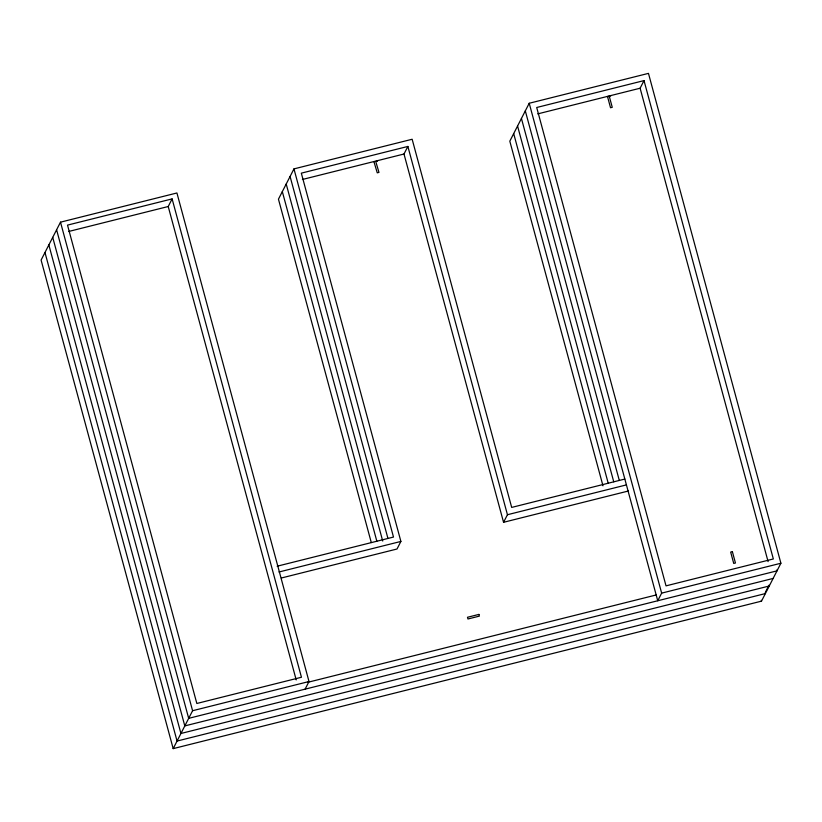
<?xml version="1.0" encoding="UTF-8"?>
<svg xmlns="http://www.w3.org/2000/svg" width="822" height="822" viewBox="0 0 822 822"><rect width="100%" height="100%" fill="white"/><g stroke="black" fill="none" stroke-linecap="round" stroke-linejoin="round"><path stroke-width="1.23" d="M305.106 689.155L309.01 681.53L176.925 192.975L60.499 222.166L41.1 260.071L173.185 748.626L761.501 601.149L780.9 563.234L648.466 73.374L529.214 103.264L509.815 141.179L602.978 485.792M296.208 679.917L168.222 206.517L172.117 198.893L67.517 225.115L196.838 703.478L301.448 677.256L172.117 198.893M624.843 479.051L511.685 507.421L412.151 139.257L293.957 168.89L278.453 199.171L371.287 542.551M374 161.852L377.247 172.826L378.973 172.394L375.726 161.42L377.257 161.348M628.491 490.981L503.557 522.299L403.992 154.012L407.876 146.439L301.325 173.154L400.889 541.431L397.016 549.004L281.33 578.01M173.185 748.626L192.584 710.722L60.499 222.166M608.814 96.698L609.184 95.979L612.256 107.312L610.53 107.744L607.468 96.41M768.097 561.621L640.112 88.221L644.016 80.597L536.704 107.497L666.026 585.86L773.338 558.96L644.016 80.597M503.557 522.299L507.441 514.726L407.876 146.439M529.214 103.264L661.648 593.135L657.744 600.759L525.309 110.888M765.703 591.655L768.467 586.24M68.596 231.496L168.222 206.517M537.732 113.888L640.112 88.221M608.999 96.338L610.725 95.907M302.404 179.484L403.992 154.012M277.158 566.214L393.491 537.054L293.957 168.89M278.977 571.999L400.889 541.431M507.441 514.726L626.179 484.959M192.584 710.722L309.01 681.53M661.648 593.135L780.9 563.234M307.49 682.383L656.131 594.984M773.122 578.431L184.806 725.908L52.721 237.363M776.769 570.016L776.996 570.858L188.68 718.346L56.595 229.79M769.022 585.161L769.248 586.004L180.932 733.481L48.847 244.925M765.148 592.734L765.374 593.576L177.059 741.054L44.974 252.498M761.275 600.307L761.501 601.149M521.436 118.46L619.295 480.428M517.562 126.033L613.746 481.805M513.688 133.606L608.198 483.172M290.084 176.453L387.943 538.431M286.21 184.025L382.723 541.04M282.326 191.598L376.836 541.174M478.907 614.414L467.492 617.271L467.954 618.987L479.37 616.12L478.907 614.414M732.381 551.665L730.666 552.096L733.727 563.43L735.443 562.998L732.381 551.665"/></g></svg>
